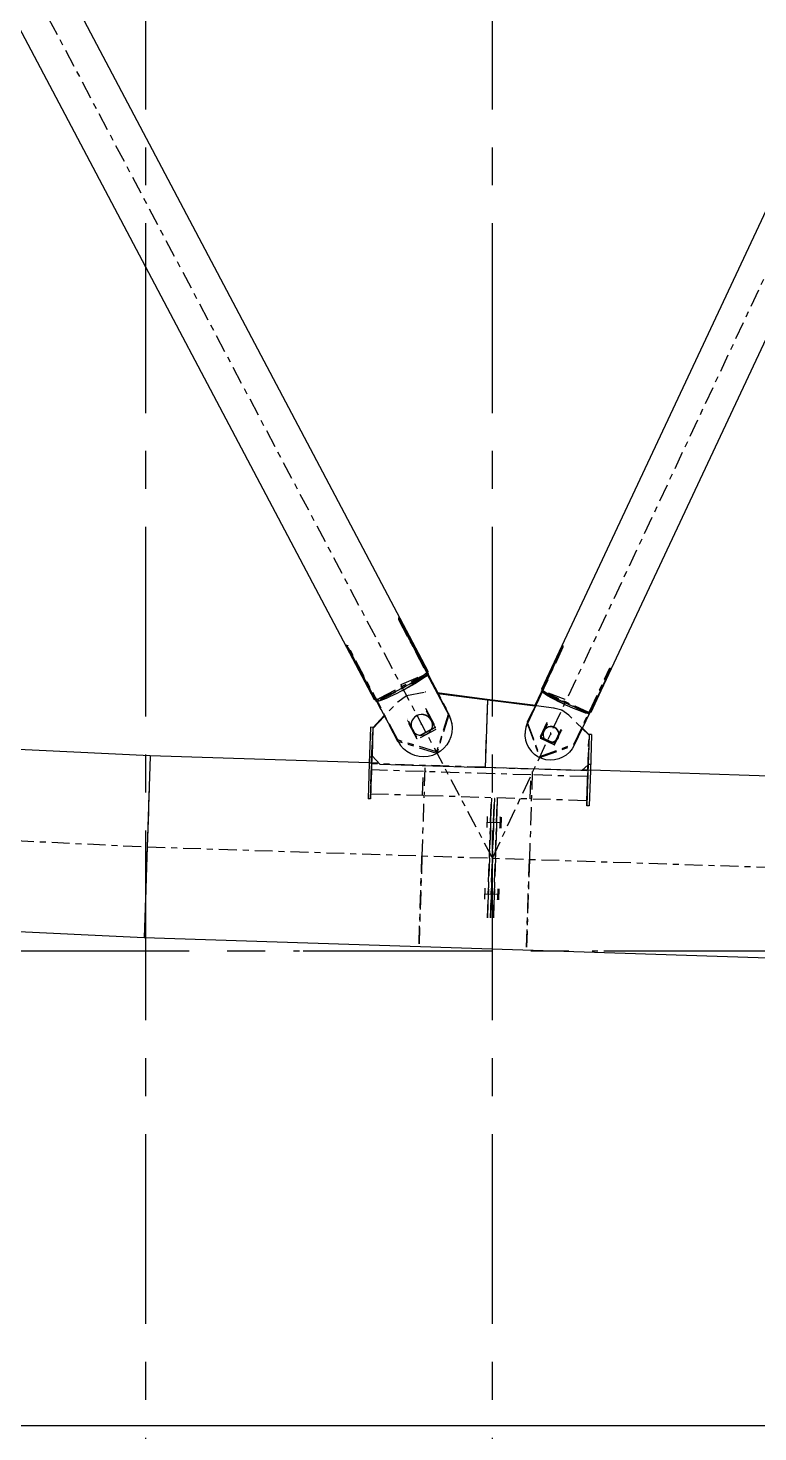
# Model space of a CAD drawing. Header units: millimetres. Extents: x 2368 to 8313, y 7493 to 11698.
# Drawn here: x 4318.9 to 4441, y 10991 to 11225.9 of the extents above; entities that cross this region are included whole.
import ezdxf

# ---------------------------------------------------------------- set-up
doc = ezdxf.new("R2010")
doc.units = ezdxf.units.MM
for name, pattern in [('CENTER', [50.8, 31.75, -6.35, 6.35, -6.35]), ('XKITLINE00', [0]), ('XKITLINE01', [4, 1, -1, 1, -1]), ('XKITLINE03', [6, 3, -1, 1, -1])]:
    doc.linetypes.add(name, pattern=pattern)
doc.styles.add('ROMANS', font='romans.shx')
doc.dimstyles.new('MD300', dxfattribs={"dimtxt": 2.5, "dimasz": 2.5, "dimexe": 1, "dimexo": 1, "dimgap": 0.5, "dimtad": 1, "dimdec": 1, "dimlfac": 50, "dimrnd": 0.5, "dimdsep": 46, "dimtxsty": 'ROMANS', "dimcen": 1, "dimclrd": 146, "dimclre": 146, "dimclrt": 30, "dimadec": 1, "dimazin": 2, "dimtfac": 1, "dimtdec": 1, "dimtmove": 0, "dimatfit": 1, "dimfxl": 1, "dimtolj": 1, "dimtzin": 0, "dimlwd": -1, "dimlwe": -1, "dimarcsym": 0})

# ---------------------------------------------------------------- blocks, each defined once
blk = doc.blocks.new('*D28')
at = {"color": 146, "transparency": 16777216}
for p, q in [((4264.13, 11249.2), (4264.13, 10991.04)), ((5216.59, 11054.98), (5216.59, 10991.04)), ((5214.09, 10992.04), (4266.63, 10992.04))]:
    blk.add_line(p, q, dxfattribs=at)
for points in [[(4266.63, 10992.45), (4266.63, 10991.62), (4264.13, 10992.04)], [(5214.09, 10992.45), (5214.09, 10991.62), (5216.59, 10992.04)]]:
    blk.add_solid(points, dxfattribs=at)
at = {"layer": 'Defpoints', "color": 0, "transparency": 16777216}
for p in [(4264.13, 11250.2), (5216.59, 11055.98), (4264.13, 10992.04)]:
    blk.add_point(p, dxfattribs=at)
at = {"color": 30, "transparency": 16777216, "insert": (4740.36, 10993.79), "char_height": 2.5, "attachment_point": 5, "style": 'ROMANS'}
blk.add_mtext('\\A1;47623', dxfattribs=at)
blk = doc.blocks.new('*D36')
at = {"color": 146, "transparency": 16777216}
for p, q in [((3888.59, 11276.27), (3888.59, 10979.26)), ((5216.59, 11054.98), (5216.59, 10979.26)), ((3891.09, 10980.26), (5214.09, 10980.26))]:
    blk.add_line(p, q, dxfattribs=at)
for points in [[(3891.09, 10980.68), (3891.09, 10979.85), (3888.59, 10980.26)], [(5214.09, 10980.68), (5214.09, 10979.85), (5216.59, 10980.26)]]:
    blk.add_solid(points, dxfattribs=at)
at = {"layer": 'Defpoints', "color": 0, "transparency": 16777216}
for p in [(3888.59, 11277.27), (5216.59, 11055.98), (5216.59, 10980.26)]:
    blk.add_point(p, dxfattribs=at)
at = {"color": 30, "transparency": 16777216, "insert": (4552.59, 10982.01), "char_height": 2.5, "attachment_point": 5, "style": 'ROMANS'}
blk.add_mtext('\\A1;66400', dxfattribs=at)
blk = doc.blocks.new('*D38')
at = {"color": 146, "transparency": 16777216}
for p, q in [((3888.58, 11276.27), (3888.58, 10968.16)), ((6544.59, 11276.27), (6544.59, 10968.16)), ((6542.09, 10969.16), (3891.08, 10969.16))]:
    blk.add_line(p, q, dxfattribs=at)
for points in [[(3891.08, 10969.58), (3891.08, 10968.75), (3888.58, 10969.16)], [(6542.09, 10969.58), (6542.09, 10968.75), (6544.59, 10969.16)]]:
    blk.add_solid(points, dxfattribs=at)
at = {"layer": 'Defpoints', "color": 0, "transparency": 16777216}
for p in [(3888.58, 11277.27), (6544.59, 11277.27), (3888.58, 10969.16)]:
    blk.add_point(p, dxfattribs=at)
at = {"color": 30, "transparency": 16777216, "insert": (5216.59, 10970.91), "char_height": 2.5, "attachment_point": 5, "style": 'ROMANS'}
blk.add_mtext('\\A1;132800', dxfattribs=at)

msp = doc.modelspace()

# ---------------------------------------------------------------- linework, layer by layer
at = {"color": 6, "linetype": 'CENTER'}
for p, q in [((4338.5882, 10907.5139), (4338.5882, 11495.735)), ((4396.5882, 10907.5139), (4396.5882, 11495.735)), ((3247.3048, 11071.5205), (7181.1218, 11071.5205))]:
    msp.add_line(p, q, dxfattribs=at)
at = {"color": 8, "linetype": 'XKITLINE03'}
for p, q in [((4396.5881, 11087.0404), (4560.5881, 11436.8368)), ((4396.5882, 11087.0404), (4560.5882, 11436.8368)), ((4232.5881, 11397.261), (4396.5881, 11087.0404)), ((4232.5882, 11397.261), (4396.5882, 11087.0404)), ((4380.8879, 11127.0953), (4389.259, 11111.2607)), ((4380.8879, 11127.0953), (4389.2589, 11111.2607)), ((4380.9172, 11126.8527), (4389.2882, 11111.0182)), ((4380.9172, 11126.8527), (4389.2882, 11111.0182)), ((4380.7614, 11106.8092), (4372.3901, 11122.6439)), ((4380.7614, 11106.8092), (4372.3901, 11122.6439)), ((4380.7907, 11106.5666), (4372.4193, 11122.4013)), ((4380.7907, 11106.5666), (4372.4194, 11122.4013)), ((4408.3801, 11122.5117), (4402.4106, 11109.7793)), ((4408.3801, 11122.5117), (4402.4106, 11109.7793)), ((4408.4017, 11122.3325), (4402.4322, 11109.6)), ((4408.4018, 11122.3325), (4402.4322, 11109.6)), ((4385.8181, 11117.779), (4377.1823, 11113.2553)), ((4385.818, 11117.779), (4377.1823, 11113.2553)), ((4385.6313, 11117.9391), (4377.3104, 11113.5804)), ((4385.6314, 11117.9391), (4377.3105, 11113.5804)), ((4385.6701, 11117.6185), (4377.3491, 11113.2598)), ((4385.67, 11117.6185), (4377.3491, 11113.2598)), ((4381.4274, 11116.1204), (4385.6314, 11117.9391)), ((4381.4274, 11116.1204), (4385.6313, 11117.9391)), ((4381.5531, 11115.0785), (4385.6701, 11117.6185)), ((4381.5531, 11115.0785), (4385.67, 11117.6185)), ((4385.7982, 11117.9435), (4385.8631, 11117.8901)), ((4385.7982, 11117.9435), (4385.8631, 11117.8901)), ((4385.8631, 11117.8901), (4385.818, 11117.779)), ((4385.8631, 11117.8901), (4385.8181, 11117.779)), ((4410.2759, 11106.1403), (4416.2455, 11118.8728)), ((4410.2759, 11106.1403), (4416.2454, 11118.8728)), ((4410.2975, 11105.961), (4416.2671, 11118.6935)), ((4410.2976, 11105.961), (4416.2671, 11118.6935)), ((4382.1939, 11114.2683), (4385.4215, 11114.8481)), ((4382.194, 11114.2683), (4385.4215, 11114.8481)), ((4404.8003, 11114.9754), (4404.8276, 11115.0206)), ((4404.8425, 11114.8982), (4404.8003, 11114.9754)), ((4404.8004, 11114.9754), (4404.8276, 11115.0206)), ((4404.8425, 11114.8982), (4404.8004, 11114.9754)), ((4404.8276, 11115.0206), (4412.7868, 11111.3382)), ((4404.8276, 11115.0206), (4412.7868, 11111.3382)), ((4412.8014, 11111.216), (4404.8425, 11114.8982)), ((4412.8014, 11111.216), (4404.8425, 11114.8982)), ((4408.7582, 11113.5854), (4404.9167, 11115.0331)), ((4404.9167, 11115.0331), (4412.684, 11111.4396)), ((4408.7582, 11113.5854), (4404.9167, 11115.0331)), ((4404.9167, 11115.0331), (4412.684, 11111.4396)), ((4408.8709, 11112.6511), (4404.9452, 11114.7969)), ((4404.9452, 11114.7969), (4412.7125, 11111.2033)), ((4408.871, 11112.6511), (4404.9452, 11114.7969)), ((4404.9452, 11114.7969), (4412.7125, 11111.2033)), ((4376.5829, 11108.7925), (4380.7763, 11113.199)), ((4376.583, 11108.7925), (4380.7763, 11113.199)), ((4377.1174, 11113.3088), (4377.1625, 11113.4198)), ((4377.1174, 11113.3088), (4377.1624, 11113.4198)), ((4377.1823, 11113.2553), (4377.1174, 11113.3088)), ((4377.1823, 11113.2553), (4377.1174, 11113.3088)), ((4380.7763, 11113.199), (4382.194, 11114.2683)), ((4380.7763, 11113.199), (4382.1939, 11114.2683)), ((4395.7448, 11113.5306), (4395.3765, 11102.2417)), ((4395.7447, 11113.5306), (4395.3765, 11102.2417)), ((4406.8972, 11112.1433), (4395.7447, 11113.5306)), ((4406.8972, 11112.1433), (4395.7448, 11113.5306)), ((4383.9566, 11107.2912), (4382.3103, 11110.4054)), ((4383.9566, 11107.2912), (4382.3103, 11110.4054)), ((4383.9586, 11107.2744), (4382.3123, 11110.3885)), ((4383.9587, 11107.2744), (4382.3124, 11110.3885)), ((4383.9989, 11106.9411), (4382.3525, 11110.0552)), ((4383.9989, 11106.9411), (4382.3526, 11110.0552)), ((4385.4439, 11112.0468), (4387.0902, 11108.9327)), ((4385.4439, 11112.0468), (4387.0902, 11108.9327)), ((4385.4459, 11112.0299), (4387.0922, 11108.9158)), ((4385.4459, 11112.0299), (4387.0922, 11108.9158)), ((4385.4861, 11111.6967), (4387.1325, 11108.5826)), ((4385.4861, 11111.6967), (4387.1324, 11108.5826)), ((4389.259, 11111.2607), (4387.2423, 11104.8124)), ((4389.2589, 11111.2607), (4387.2423, 11104.8124)), ((4389.2882, 11111.0182), (4387.2716, 11104.5699)), ((4389.2882, 11111.0182), (4387.2716, 11104.5699)), ((4408.1849, 11111.7752), (4406.8972, 11112.1433)), ((4408.1849, 11111.7752), (4406.8972, 11112.1433)), ((4409.3814, 11110.9534), (4408.1849, 11111.7752)), ((4409.3814, 11110.9534), (4408.1849, 11111.7752)), ((4412.7609, 11107.6717), (4409.3814, 11110.9534)), ((4412.7609, 11107.6717), (4409.3814, 11110.9534)), ((4412.8288, 11111.261), (4412.8014, 11111.216)), ((4412.8288, 11111.261), (4412.8014, 11111.216)), ((4376.3798, 11102.9219), (4376.5728, 11108.8269)), ((4376.3798, 11102.9219), (4376.5727, 11108.8269)), ((4376.388, 11102.8288), (4376.5829, 11108.7925)), ((4376.3881, 11102.8288), (4376.583, 11108.7925)), ((4387.0902, 11108.9327), (4383.9566, 11107.2912)), ((4387.0902, 11108.9327), (4383.9566, 11107.2912)), ((4387.0922, 11108.9158), (4383.9586, 11107.2744)), ((4387.0922, 11108.9158), (4383.9587, 11107.2744)), ((4387.1325, 11108.5826), (4383.9989, 11106.9411)), ((4387.1324, 11108.5826), (4383.9989, 11106.9411)), ((4384.7415, 11109.3273), (4384.7033, 11109.6437)), ((4384.7415, 11109.3273), (4384.7033, 11109.6437)), ((4402.4106, 11109.7793), (4404.5084, 11104.0463)), ((4402.4106, 11109.7793), (4404.5084, 11104.0463)), ((4402.4322, 11109.6), (4404.53, 11103.867)), ((4402.4322, 11109.6), (4404.5301, 11103.867)), ((4405.701, 11109.7383), (4404.5849, 11107.3577)), ((4405.701, 11109.7383), (4404.5849, 11107.3577)), ((4405.731, 11109.4894), (4404.6149, 11107.1088)), ((4405.731, 11109.4894), (4404.6149, 11107.1088)), ((4405.733, 11109.4725), (4404.6169, 11107.0919)), ((4405.7331, 11109.4725), (4404.617, 11107.0919)), ((4406.34, 11107.9862), (4406.368, 11107.7542)), ((4406.3401, 11107.9862), (4406.3681, 11107.7542)), ((4406.9771, 11106.2509), (4408.0932, 11108.6315)), ((4406.9771, 11106.2509), (4408.0932, 11108.6315)), ((4407.0071, 11106.002), (4408.1232, 11108.3826)), ((4407.0071, 11106.002), (4408.1233, 11108.3826)), ((4407.0091, 11105.9852), (4408.1253, 11108.3657)), ((4407.0092, 11105.9852), (4408.1253, 11108.3657)), ((4376.4618, 11105.4311), (4376.2671, 11099.4735)), ((4376.4618, 11105.4311), (4376.2671, 11099.4735)), ((4387.2423, 11104.8124), (4380.7614, 11106.8092)), ((4387.2423, 11104.8124), (4380.7614, 11106.8092)), ((4387.2716, 11104.5699), (4380.7907, 11106.5666)), ((4387.2716, 11104.5699), (4380.7907, 11106.5666)), ((4404.5084, 11104.0463), (4410.2759, 11106.1403)), ((4404.5084, 11104.0463), (4410.2759, 11106.1403)), ((4404.53, 11103.867), (4410.2975, 11105.961)), ((4404.5301, 11103.867), (4410.2976, 11105.961)), ((4404.5849, 11107.3577), (4406.9771, 11106.2509)), ((4404.5849, 11107.3577), (4406.9771, 11106.2509)), ((4404.6149, 11107.1088), (4407.0071, 11106.002)), ((4404.6149, 11107.1088), (4407.0071, 11106.002)), ((4404.6169, 11107.0919), (4407.0091, 11105.9852)), ((4404.617, 11107.0919), (4407.0092, 11105.9852)), ((4412.566, 11101.708), (4412.7609, 11107.6717)), ((4412.566, 11101.708), (4412.7609, 11107.6717)), ((4412.5804, 11101.7388), (4412.7734, 11107.6438)), ((4412.5805, 11101.7388), (4412.7734, 11107.6438)), ((4005.2038, 11104.9591), (4338.8189, 11088.9283)), ((4005.2039, 11104.9591), (4338.8189, 11088.9283)), ((4412.6624, 11104.248), (4412.4678, 11098.2904)), ((4412.6625, 11104.248), (4412.4678, 11098.2904)), ((4376.1851, 11096.9642), (4376.3798, 11102.9219)), ((4376.1851, 11096.9642), (4376.3798, 11102.9219)), ((4376.3781, 11102.8693), (4376.1851, 11096.9642)), ((4376.378, 11102.8693), (4376.1851, 11096.9642)), ((4376.2671, 11099.4735), (4376.3781, 11102.8693)), ((4376.2671, 11099.4735), (4376.378, 11102.8693)), ((4385.0429, 11101.526), (4376.3543, 11101.7951)), ((4385.043, 11101.526), (4376.3543, 11101.7951)), ((4395.3765, 11102.2417), (4376.388, 11102.8288)), ((4395.3765, 11102.2417), (4376.3881, 11102.8288)), ((4385.2752, 11102.138), (4384.7944, 11087.4258)), ((4385.2752, 11102.138), (4384.7944, 11087.4258)), ((4384.913, 11097.5502), (4385.0429, 11101.526)), ((4384.913, 11097.5502), (4385.043, 11101.526)), ((4403.0296, 11100.9687), (4385.4776, 11101.5125)), ((4403.0297, 11100.9687), (4385.4777, 11101.5125)), ((4395.3765, 11102.2417), (4412.566, 11101.708)), ((4395.3765, 11102.2417), (4412.566, 11101.708)), ((4403.2656, 11101.55), (4402.7848, 11086.8379)), ((4403.2656, 11101.55), (4402.7848, 11086.8379)), ((4402.8997, 11096.993), (4403.0296, 11100.9687)), ((4402.8997, 11096.993), (4403.0297, 11100.9687)), ((4412.5322, 11100.6743), (4403.4643, 11100.9553)), ((4412.5322, 11100.6743), (4403.4644, 11100.9553)), ((4412.3857, 11095.7812), (4412.5804, 11101.7388)), ((4412.5787, 11101.6862), (4412.3857, 11095.7812)), ((4412.3858, 11095.7812), (4412.5805, 11101.7388)), ((4412.5787, 11101.6862), (4412.3858, 11095.7812)), ((4412.4023, 11096.6986), (4412.5322, 11100.6743)), ((4412.4023, 11096.6986), (4412.5322, 11100.6743)), ((4412.4678, 11098.2904), (4412.5787, 11101.6862)), ((4412.4678, 11098.2904), (4412.5787, 11101.6862)), ((4376.2243, 11097.8194), (4384.913, 11097.5502)), ((4376.2244, 11097.8194), (4384.913, 11097.5502)), ((4385.3477, 11097.5367), (4402.8997, 11096.993)), ((4385.3477, 11097.5367), (4402.8997, 11096.993)), ((4396.0884, 11087.0561), (4396.4151, 11097.0509)), ((4396.415, 11097.0506), (4396.3355, 11094.6152)), ((4396.5882, 11087.0395), (4396.9148, 11097.034)), ((4396.9148, 11097.0343), (4396.8352, 11094.5989)), ((4396.9147, 11097.0346), (4396.9147, 11097.0345)), ((4396.9148, 11097.0342), (4396.9148, 11097.034)), ((4397.0879, 11087.0234), (4397.4145, 11097.0182)), ((4397.4145, 11097.018), (4397.3349, 11094.5826)), ((4403.3344, 11096.9795), (4412.4023, 11096.6986)), ((4403.3344, 11096.9795), (4412.4023, 11096.6986)), ((4395.7348, 11093.9913), (4395.6747, 11092.1522)), ((4395.7348, 11093.9912), (4395.7348, 11093.9913)), ((4396.3355, 11094.6152), (4396.2988, 11093.4928)), ((4396.8352, 11094.5989), (4396.7985, 11093.4764)), ((4397.3349, 11094.5826), (4397.2982, 11093.4601)), ((4397.8936, 11093.9207), (4397.8335, 11092.0817)), ((4397.8936, 11093.9206), (4397.8936, 11093.9207)), ((4398.0535, 11093.9155), (4397.9934, 11092.0765)), ((4398.0535, 11093.9154), (4398.0535, 11093.9155)), ((4395.6747, 11092.1522), (4395.6747, 11092.1522)), ((4395.7847, 11093.0691), (4397.7836, 11093.0038)), ((4396.2586, 11092.2634), (4396.0884, 11087.0568)), ((4396.2988, 11093.4928), (4396.2586, 11092.2634)), ((4396.7583, 11092.2471), (4396.5882, 11087.0404)), ((4396.7985, 11093.4764), (4396.7583, 11092.2471)), ((4397.2581, 11092.2307), (4397.0879, 11087.0241)), ((4397.2982, 11093.4601), (4397.2581, 11092.2307)), ((4397.8335, 11092.0817), (4397.8335, 11092.0816)), ((4397.9934, 11092.0765), (4397.9934, 11092.0764)), ((4338.8189, 11088.9283), (4672.6407, 11078.019)), ((4338.8189, 11088.9283), (4672.6407, 11078.019)), ((4384.7944, 11087.4258), (4384.3136, 11072.7137)), ((4384.3136, 11072.7137), (4384.7944, 11087.4258)), ((4384.7944, 11087.4258), (4384.3136, 11072.7137)), ((4384.3136, 11072.7137), (4384.7944, 11087.4258)), ((4395.7618, 11077.0616), (4396.0884, 11087.0561)), ((4396.0884, 11087.0568), (4395.9183, 11081.8501)), ((4396.2615, 11077.0447), (4396.5882, 11087.0395)), ((4396.5882, 11087.0404), (4396.418, 11081.8338)), ((4396.7613, 11077.0289), (4397.0879, 11087.0234)), ((4397.0879, 11087.0241), (4396.9178, 11081.8174)), ((4402.7848, 11086.8379), (4402.304, 11072.1257)), ((4402.304, 11072.1257), (4402.7848, 11086.8379)), ((4402.7848, 11086.8379), (4402.304, 11072.1257)), ((4402.304, 11072.1257), (4402.7848, 11086.8379)), ((4395.3428, 11081.9977), (4395.2827, 11080.1587)), ((4395.3428, 11081.9976), (4395.3428, 11081.9977)), ((4397.5017, 11081.9271), (4397.4416, 11080.0881)), ((4397.5017, 11081.927), (4397.5017, 11081.9271)), ((4397.6616, 11081.9219), (4397.6015, 11080.0829)), ((4397.6616, 11081.9218), (4397.6616, 11081.9219)), ((4395.2827, 11080.1587), (4395.2827, 11080.1586)), ((4395.3927, 11081.0755), (4397.3916, 11081.0102)), ((4395.8781, 11080.6208), (4395.8414, 11079.4983)), ((4395.9183, 11081.8501), (4395.8781, 11080.6208)), ((4396.3779, 11080.6044), (4396.3412, 11079.482)), ((4396.418, 11081.8338), (4396.3779, 11080.6044)), ((4396.8776, 11080.5881), (4396.8409, 11079.4656)), ((4396.9178, 11081.8174), (4396.8776, 11080.5881)), ((4397.4416, 11080.0881), (4397.4416, 11080.088)), ((4397.6015, 11080.0829), (4397.6015, 11080.0828)), ((4395.8414, 11079.4983), (4395.7618, 11077.0613)), ((4396.3412, 11079.482), (4396.2615, 11077.045)), ((4396.8409, 11079.4656), (4396.7613, 11077.0287)), ((4395.7618, 11077.0613), (4395.7618, 11077.0616)), ((4396.2615, 11077.0451), (4396.2614, 11077.0453)), ((4396.2615, 11077.045), (4396.2615, 11077.0447)), ((4396.2615, 11077.0447), (4396.2615, 11077.0448)), ((4396.7613, 11077.0287), (4396.7613, 11077.0289))]:
    msp.add_line(p, q, dxfattribs=at)
at = {"color": 8, "linetype": 'XKITLINE00'}
for p, q in [((4551.8238, 11407.3948), (4413.0825, 11111.4729)), ((4242.5226, 11367.6076), (4376.8075, 11113.5958)), ((4470.0393, 11254.4532), (4404.8004, 11115.3047)), ((4322.969, 11237.1592), (4385.801, 11118.3069)), ((4380.85, 11127.2135), (4380.8471, 11127.1725)), ((4380.8471, 11127.1725), (4380.8536, 11127.1185)), ((4380.8621, 11127.2395), (4380.85, 11127.2135)), ((4380.8536, 11127.1185), (4380.8691, 11127.0542)), ((4380.8829, 11127.2492), (4380.8621, 11127.2395)), ((4380.8691, 11127.0542), (4380.8929, 11126.983)), ((4380.9112, 11127.2421), (4380.8829, 11127.2492)), ((4380.8929, 11126.983), (4380.9238, 11126.9082)), ((4381.0666, 11127.0639), (4380.8963, 11126.9747)), ((4380.9457, 11127.2185), (4380.9112, 11127.2421)), ((4380.9238, 11126.9082), (4380.9603, 11126.8338)), ((4381.1045, 11126.9923), (4380.9279, 11126.8998)), ((4380.9847, 11127.1797), (4380.9457, 11127.2185)), ((4380.9603, 11126.8338), (4385.6108, 11118.0368)), ((4380.9847, 11127.1797), (4381.0261, 11127.1275)), ((4381.0261, 11127.1275), (4381.0597, 11127.0771)), ((4381.0597, 11127.0771), (4381.0672, 11127.0642)), ((4381.0672, 11127.0642), (4381.106, 11126.9931)), ((4381.106, 11126.9931), (4385.7566, 11118.1961)), ((4372.1161, 11122.6569), (4372.1112, 11122.6324)), ((4372.1112, 11122.6324), (4372.1159, 11122.5932)), ((4372.1159, 11122.5932), (4372.13, 11122.5413)), ((4372.1303, 11122.6655), (4372.1161, 11122.6569)), ((4372.13, 11122.5413), (4372.1527, 11122.4793)), ((4372.1532, 11122.6578), (4372.1303, 11122.6655)), ((4372.1527, 11122.4793), (4372.1769, 11122.424)), ((4372.1835, 11122.6342), (4372.1532, 11122.6578)), ((4372.1769, 11122.424), (4372.1836, 11122.4108)), ((4372.1835, 11122.6342), (4372.2198, 11122.5959)), ((4372.3075, 11122.4756), (4372.1836, 11122.4108)), ((4372.1836, 11122.4108), (4372.2212, 11122.339)), ((4372.2198, 11122.5959), (4372.2603, 11122.5447)), ((4372.2212, 11122.339), (4376.8717, 11113.542)), ((4372.3499, 11122.4064), (4372.2217, 11122.3392)), ((4372.2603, 11122.5447), (4372.3028, 11122.4832)), ((4372.3028, 11122.4832), (4372.3454, 11122.4146)), ((4372.3454, 11122.4146), (4372.3857, 11122.3422)), ((4372.3857, 11122.3422), (4377.0363, 11113.5452)), ((4408.2359, 11122.4361), (4404.8537, 11115.2222)), ((4408.339, 11122.3346), (4404.9568, 11115.1208)), ((4408.2663, 11122.4978), (4408.2359, 11122.4361)), ((4408.3578, 11122.3797), (4408.2359, 11122.4361)), ((4408.2963, 11122.5527), (4408.2663, 11122.4978)), ((4408.3806, 11122.4449), (4408.2663, 11122.4978)), ((4408.3239, 11122.597), (4408.2963, 11122.5527)), ((4408.3472, 11122.6277), (4408.3239, 11122.597)), ((4408.3661, 11122.3997), (4408.339, 11122.3346)), ((4408.3646, 11122.6428), (4408.3472, 11122.6277)), ((4408.3868, 11122.4642), (4408.3661, 11122.3997)), ((4408.3841, 11122.6369), (4408.3665, 11122.6425)), ((4408.3841, 11122.6369), (4408.3981, 11122.6134)), ((4408.3995, 11122.524), (4408.3868, 11122.4642)), ((4408.3981, 11122.6134), (4408.4033, 11122.5749)), ((4408.4033, 11122.5749), (4408.3995, 11122.524)), ((4384.5296, 11117.2381), (4383.9997, 11116.9025)), ((4384.9802, 11117.5421), (4384.5296, 11117.2381)), ((4385.1133, 11117.1805), (4384.7126, 11116.9071)), ((4385.3402, 11117.8069), (4384.9802, 11117.5421)), ((4385.4348, 11117.4194), (4385.1133, 11117.1805)), ((4385.2608, 11117.7485), (4385.4348, 11117.4194)), ((4385.6009, 11118.026), (4385.3402, 11117.8069)), ((4385.6701, 11117.6185), (4385.4348, 11117.4194)), ((4385.4996, 11117.9409), (4385.6701, 11117.6185)), ((4385.7566, 11118.1961), (4385.5765, 11118.1018)), ((4385.632, 11118.1309), (4385.5765, 11118.1018)), ((4385.5784, 11118.0071), (4389.2927, 11110.9812)), ((4385.5993, 11118.0247), (4389.2838, 11111.0551)), ((4385.6108, 11118.0368), (4385.6009, 11118.026)), ((4385.632, 11118.1309), (4385.8181, 11117.779)), ((4385.6863, 11118.1593), (4385.8543, 11117.8416)), ((4385.7133, 11118.1735), (4385.8631, 11117.8901)), ((4385.8181, 11117.779), (4385.7491, 11117.7429)), ((4385.801, 11118.3069), (4385.7566, 11118.1961)), ((4385.8023, 11117.7708), (4387.4456, 11114.6625)), ((4385.8543, 11117.8416), (4385.8181, 11117.779)), ((4385.8233, 11117.7881), (4387.4779, 11114.6583)), ((4385.8631, 11117.8901), (4385.8543, 11117.8416)), ((4416.3368, 11118.6344), (4412.9546, 11111.4205)), ((4416.4261, 11118.6468), (4413.0439, 11111.433)), ((4416.3685, 11118.6974), (4416.3368, 11118.6344)), ((4416.4261, 11118.6468), (4416.3587, 11118.678)), ((4416.4022, 11118.7559), (4416.3685, 11118.6974)), ((4416.455, 11118.7092), (4416.3921, 11118.7384)), ((4416.4357, 11118.806), (4416.4022, 11118.7559)), ((4416.455, 11118.7092), (4416.4261, 11118.6468)), ((4416.4667, 11118.8443), (4416.4357, 11118.806)), ((4416.4808, 11118.7661), (4416.455, 11118.7092)), ((4416.4931, 11118.8682), (4416.4667, 11118.8443)), ((4416.5016, 11118.8136), (4416.4808, 11118.7661)), ((4416.5131, 11118.876), (4416.4931, 11118.8682)), ((4416.516, 11118.8484), (4416.5016, 11118.8136)), ((4416.5229, 11118.8689), (4416.5131, 11118.876)), ((4416.523, 11118.8683), (4416.516, 11118.8484)), ((4380.6646, 11115.0537), (4379.9761, 11114.7139)), ((4381.2297, 11114.9105), (4380.5888, 11114.5869)), ((4381.3689, 11115.4156), (4380.6646, 11115.0537)), ((4381.8762, 11115.2492), (4381.2297, 11114.9105)), ((4382.0715, 11115.7907), (4381.3689, 11115.4156)), ((4382.5144, 11115.5956), (4381.8762, 11115.2492)), ((4382.7553, 11116.1697), (4382.0715, 11115.7907)), ((4383.1301, 11115.942), (4382.5144, 11115.5956)), ((4383.4033, 11116.5434), (4382.7553, 11116.1697)), ((4383.71, 11116.281), (4383.1301, 11115.942)), ((4383.9997, 11116.9025), (4383.4033, 11116.5434)), ((4384.2414, 11116.605), (4383.71, 11116.281)), ((4384.7126, 11116.9071), (4384.2414, 11116.605)), ((4404.9913, 11115.0914), (4402.429, 11109.6263)), ((4405.0135, 11115.0724), (4402.4354, 11109.5736)), ((4404.8141, 11114.9389), (4403.7134, 11112.5913)), ((4404.8327, 11114.9123), (4403.7428, 11112.5877)), ((4404.8004, 11115.3047), (4404.8537, 11115.2222)), ((4404.8053, 11115.0021), (4404.8004, 11114.9754)), ((4404.8004, 11114.9754), (4404.8128, 11114.9408)), ((4404.8988, 11115.2014), (4404.8053, 11115.0021)), ((4404.9285, 11115.1876), (4404.8128, 11114.9408)), ((4404.8128, 11114.9408), (4404.8425, 11114.8982)), ((4404.9694, 11115.1687), (4404.8425, 11114.8982)), ((4404.8893, 11114.8765), (4404.8425, 11114.8982)), ((4404.9775, 11115.165), (4404.8537, 11115.2222)), ((4405.057, 11115.0353), (4404.9452, 11114.7969)), ((4405.1724, 11114.6235), (4404.9452, 11114.7969)), ((4405.07, 11115.0243), (4404.9568, 11115.1208)), ((4404.9775, 11115.165), (4404.9694, 11115.1687)), ((4405.3842, 11114.807), (4405.07, 11115.0243)), ((4405.2892, 11114.8727), (4405.1724, 11114.6235)), ((4405.8066, 11114.5466), (4405.3842, 11114.807)), ((4376.8717, 11113.542), (4376.8075, 11113.5958)), ((4377.002, 11113.6102), (4376.8717, 11113.542)), ((4376.9682, 11113.5925), (4377.1362, 11113.2748)), ((4377.002, 11113.6102), (4376.9963, 11113.6072)), ((4376.9963, 11113.6072), (4377.1823, 11113.2553)), ((4377.0475, 11113.5455), (4377.0363, 11113.5452)), ((4377.3269, 11113.6093), (4377.0475, 11113.5455)), ((4377.082, 11113.5534), (4380.7952, 11106.5297)), ((4377.1823, 11113.2553), (4377.1362, 11113.2748)), ((4377.1819, 11113.5762), (4377.3491, 11113.2598)), ((4377.2271, 11113.2788), (4377.1823, 11113.2553)), ((4377.7043, 11113.7307), (4377.3269, 11113.6093)), ((4377.6016, 11113.3162), (4377.3491, 11113.2598)), ((4377.4292, 11113.6422), (4377.6016, 11113.3162)), ((4377.9391, 11113.4225), (4377.6016, 11113.3162)), ((4378.1703, 11113.9069), (4377.7043, 11113.7307)), ((4378.3543, 11113.5764), (4377.9391, 11113.4225)), ((4378.7134, 11114.1333), (4378.1703, 11113.9069)), ((4378.838, 11113.7746), (4378.3543, 11113.5764)), ((4379.3203, 11114.4046), (4378.7134, 11114.1333)), ((4379.3797, 11114.0126), (4378.838, 11113.7746)), ((4379.9761, 11114.7139), (4379.3203, 11114.4046)), ((4379.9676, 11114.2854), (4379.3797, 11114.0126)), ((4380.5888, 11114.5869), (4379.9676, 11114.2854)), ((4395.7359, 11113.6044), (4387.3717, 11114.6719)), ((4395.7537, 11113.4568), (4387.4541, 11114.516)), ((4395.7537, 11113.4568), (4395.3855, 11102.1679)), ((4395.7359, 11113.6044), (4395.7537, 11113.4568)), ((4395.7384, 11113.5833), (4395.7511, 11113.4779)), ((4403.8133, 11112.5789), (4395.7384, 11113.5833)), ((4403.7673, 11112.4807), (4395.7511, 11113.4779)), ((4405.4978, 11114.4094), (4405.1724, 11114.6235)), ((4405.9126, 11114.1606), (4405.4978, 11114.4094)), ((4406.3241, 11114.2511), (4405.8066, 11114.5466)), ((4406.4057, 11113.8836), (4405.9126, 11114.1606)), ((4406.9213, 11113.9293), (4406.3241, 11114.2511)), ((4406.9638, 11113.586), (4406.4057, 11113.8836)), ((4407.5798, 11113.5912), (4406.9213, 11113.9293)), ((4407.5718, 11113.2758), (4406.9638, 11113.586)), ((4408.2133, 11112.9613), (4407.5718, 11113.2758)), ((4408.2796, 11113.2468), (4407.5798, 11113.5912)), ((4408.871, 11112.6511), (4408.2133, 11112.9613)), ((4408.9996, 11112.9068), (4408.2796, 11113.2468)), ((4409.5272, 11112.3534), (4408.871, 11112.6511)), ((4409.7178, 11112.5815), (4408.9996, 11112.9068)), ((4410.4124, 11112.2806), (4409.7178, 11112.5815)), ((4378.4935, 11110.8834), (4376.5741, 11108.8663)), ((4378.5501, 11110.7764), (4376.5919, 11108.7187)), ((4383.3201, 11110.3741), (4383.1211, 11110.033)), ((4383.3221, 11110.3572), (4383.1231, 11110.0161)), ((4383.5903, 11110.6627), (4383.3201, 11110.3741)), ((4383.5924, 11110.6459), (4383.3221, 11110.3572)), ((4383.9183, 11110.8844), (4383.5903, 11110.6627)), ((4383.9204, 11110.8675), (4383.5924, 11110.6459)), ((4384.2876, 11111.028), (4383.9183, 11110.8844)), ((4383.9183, 11110.8844), (4383.9204, 11110.8675)), ((4384.2897, 11111.0111), (4383.9204, 11110.8675)), ((4384.6797, 11111.0863), (4384.2876, 11111.028)), ((4384.6817, 11111.0694), (4384.2897, 11111.0111)), ((4385.0748, 11111.0564), (4384.6797, 11111.0863)), ((4385.0768, 11111.0395), (4384.6817, 11111.0694)), ((4385.4532, 11110.9398), (4385.0748, 11111.0564)), ((4385.4553, 11110.923), (4385.0768, 11111.0395)), ((4385.796, 11110.7424), (4385.4532, 11110.9398)), ((4385.798, 11110.7255), (4385.4553, 11110.923)), ((4386.0858, 11110.474), (4385.796, 11110.7424)), ((4386.0879, 11110.4571), (4385.798, 11110.7255)), ((4386.0858, 11110.474), (4386.3083, 11110.1481)), ((4386.0879, 11110.4571), (4386.3103, 11110.1312)), ((4386.3083, 11110.1481), (4386.3103, 11110.1312)), ((4386.3083, 11110.1481), (4386.4522, 11109.781)), ((4386.3103, 11110.1312), (4386.4542, 11109.7641)), ((4389.2838, 11111.0551), (4389.2927, 11110.9812)), ((4389.2838, 11111.0551), (4389.5807, 11110.3671)), ((4389.2927, 11110.9812), (4389.5896, 11110.2933)), ((4389.5807, 11110.3671), (4389.5896, 11110.2933)), ((4389.5807, 11110.3671), (4389.7657, 11109.6413)), ((4389.5896, 11110.2933), (4389.7746, 11109.5675)), ((4410.1642, 11112.0764), (4409.5272, 11112.3534)), ((4410.7647, 11111.8275), (4410.1642, 11112.0764)), ((4412.8739, 11111.4229), (4410.3007, 11105.9347)), ((4411.0623, 11112.0134), (4410.4124, 11112.2806)), ((4411.3127, 11111.6134), (4410.7647, 11111.8275)), ((4411.6478, 11111.7881), (4411.0623, 11112.0134)), ((4411.7934, 11111.4398), (4411.3127, 11111.6134)), ((4412.1511, 11111.6113), (4411.6478, 11111.7881)), ((4412.1936, 11111.3116), (4411.7934, 11111.4398)), ((4412.5568, 11111.4886), (4412.1511, 11111.6113)), ((4412.5028, 11111.232), (4412.1936, 11111.3116)), ((4412.6169, 11111.4754), (4412.5028, 11111.232)), ((4412.7125, 11111.2033), (4412.5028, 11111.232)), ((4412.8527, 11111.4236), (4412.5568, 11111.4886)), ((4412.8192, 11111.4309), (4412.7125, 11111.2033)), ((4412.8014, 11111.216), (4412.7812, 11111.2253)), ((4412.8981, 11111.4222), (4412.8014, 11111.216)), ((4412.8238, 11111.2344), (4412.8014, 11111.216)), ((4412.9117, 11111.4218), (4412.8238, 11111.2344)), ((4412.9546, 11111.4205), (4412.8527, 11111.4236)), ((4413.0439, 11111.433), (4412.9753, 11111.4647)), ((4413.0825, 11111.4729), (4413.0439, 11111.433)), ((4339.3168, 11104.162), (4243.3077, 11108.7754)), ((4376.1749, 11108.9001), (4375.98, 11102.9349)), ((4376.1762, 11108.9383), (4376.1749, 11108.9001)), ((4376.576, 11108.9253), (4376.1762, 11108.9383)), ((4376.5747, 11108.887), (4376.3798, 11102.9219)), ((4376.5919, 11108.7187), (4376.4425, 11104.1465)), ((4376.5741, 11108.8663), (4376.5919, 11108.7187)), ((4376.576, 11108.9253), (4376.5747, 11108.887)), ((4383.0033, 11109.6565), (4382.9727, 11109.2635)), ((4383.0053, 11109.6396), (4382.9748, 11109.2466)), ((4382.9748, 11109.2466), (4383.0329, 11108.8568)), ((4383.1211, 11110.033), (4383.0033, 11109.6565)), ((4383.1231, 11110.0161), (4383.0053, 11109.6396)), ((4383.0329, 11108.8568), (4383.1768, 11108.4897)), ((4383.1768, 11108.4897), (4383.3992, 11108.1638)), ((4383.6891, 11107.8954), (4383.3992, 11108.1638)), ((4384.0318, 11107.698), (4383.6891, 11107.8954)), ((4384.4102, 11107.5814), (4384.0318, 11107.698)), ((4385.5667, 11107.7534), (4385.1974, 11107.6098)), ((4385.8947, 11107.9751), (4385.5667, 11107.7534)), ((4386.165, 11108.2637), (4385.8947, 11107.9751)), ((4386.364, 11108.6048), (4386.165, 11108.2637)), ((4386.4817, 11108.9813), (4386.364, 11108.6048)), ((4386.4542, 11109.7641), (4386.5123, 11109.3743)), ((4386.5123, 11109.3743), (4386.4817, 11108.9813)), ((4389.7934, 11108.0743), (4389.6267, 11107.3436)), ((4389.7657, 11109.6413), (4389.7746, 11109.5675)), ((4389.7746, 11109.5675), (4389.8431, 11108.8217)), ((4389.8431, 11108.8217), (4389.7934, 11108.0743)), ((4402.0463, 11108.257), (4402.0297, 11107.5444)), ((4402.0527, 11108.2043), (4402.0361, 11107.4917)), ((4402.1807, 11108.9574), (4402.0463, 11108.257)), ((4402.187, 11108.9047), (4402.0527, 11108.2043)), ((4402.429, 11109.6263), (4402.1807, 11108.9574)), ((4402.1807, 11108.9574), (4402.187, 11108.9047)), ((4402.4354, 11109.5736), (4402.187, 11108.9047)), ((4402.429, 11109.6263), (4402.4354, 11109.5736)), ((4405.0683, 11107.9806), (4405.0532, 11107.6383)), ((4405.0703, 11107.9637), (4405.0552, 11107.6214)), ((4405.0703, 11107.9637), (4405.0552, 11107.6214)), ((4405.0723, 11107.9469), (4405.0572, 11107.6045)), ((4405.172, 11108.3075), (4405.0683, 11107.9806)), ((4405.174, 11108.2907), (4405.0703, 11107.9637)), ((4405.174, 11108.2907), (4405.0703, 11107.9637)), ((4405.176, 11108.2738), (4405.0723, 11107.9469)), ((4405.3572, 11108.5968), (4405.172, 11108.3075)), ((4405.172, 11108.3075), (4405.174, 11108.2907)), ((4405.3592, 11108.5799), (4405.174, 11108.2907)), ((4405.3592, 11108.5799), (4405.174, 11108.2907)), ((4405.174, 11108.2907), (4405.176, 11108.2738)), ((4405.3612, 11108.563), (4405.176, 11108.2738)), ((4405.6112, 11108.8285), (4405.3572, 11108.5968)), ((4405.6133, 11108.8117), (4405.3592, 11108.5799)), ((4405.6133, 11108.8117), (4405.3592, 11108.5799)), ((4405.6153, 11108.7948), (4405.3612, 11108.563)), ((4405.9169, 11108.9871), (4405.6112, 11108.8285)), ((4405.9189, 11108.9702), (4405.6133, 11108.8117)), ((4405.9189, 11108.9702), (4405.6133, 11108.8117)), ((4405.921, 11108.9534), (4405.6153, 11108.7948)), ((4406.2533, 11109.0617), (4405.9169, 11108.9871)), ((4406.2553, 11109.0448), (4405.9189, 11108.9702)), ((4406.2553, 11109.0448), (4405.9189, 11108.9702)), ((4406.2574, 11109.0279), (4405.921, 11108.9534)), ((4406.5975, 11109.0471), (4406.2533, 11109.0617)), ((4406.5996, 11109.0302), (4406.2553, 11109.0448)), ((4406.5996, 11109.0302), (4406.2553, 11109.0448)), ((4406.6016, 11109.0134), (4406.2574, 11109.0279)), ((4406.9261, 11108.9444), (4406.5975, 11109.0471)), ((4406.9282, 11108.9276), (4406.5996, 11109.0302)), ((4406.9282, 11108.9276), (4406.5996, 11109.0302)), ((4406.9302, 11108.9107), (4406.6016, 11109.0134)), ((4406.9261, 11108.9444), (4406.9282, 11108.9276)), ((4407.2167, 11108.7607), (4406.9261, 11108.9444)), ((4407.2187, 11108.7438), (4406.9282, 11108.9276)), ((4406.9282, 11108.9276), (4406.9302, 11108.9107)), ((4407.2187, 11108.7438), (4406.9282, 11108.9276)), ((4407.2208, 11108.7269), (4406.9302, 11108.9107)), ((4407.2167, 11108.7607), (4407.4494, 11108.5083)), ((4407.2187, 11108.7438), (4407.4515, 11108.4914)), ((4407.2187, 11108.7438), (4407.4515, 11108.4914)), ((4407.2208, 11108.7269), (4407.4535, 11108.4745)), ((4407.4494, 11108.5083), (4407.6085, 11108.2045)), ((4407.4515, 11108.4914), (4407.6105, 11108.1876)), ((4407.4515, 11108.4914), (4407.6105, 11108.1876)), ((4407.4535, 11108.4745), (4407.6125, 11108.1708)), ((4407.6125, 11108.1708), (4407.687, 11107.8363)), ((4407.687, 11107.8363), (4407.6719, 11107.4939)), ((4412.7673, 11107.6189), (4411.615, 11108.7379)), ((4412.7546, 11107.7244), (4411.645, 11108.8018)), ((4412.7754, 11107.704), (4412.5805, 11101.7388)), ((4412.7546, 11107.7244), (4412.7673, 11107.6189)), ((4412.7767, 11107.7422), (4412.7754, 11107.704)), ((4413.1764, 11107.7292), (4412.7767, 11107.7422)), ((4413.1764, 11107.7292), (4413.1752, 11107.6909)), ((4380.7952, 11106.5297), (4381.1967, 11105.8966)), ((4381.1967, 11105.8966), (4381.6929, 11105.3339)), ((4384.8054, 11107.5515), (4384.4102, 11107.5814)), ((4385.1974, 11107.6098), (4384.8054, 11107.5515)), ((4388.4799, 11105.4275), (4387.9134, 11104.9332)), ((4388.9618, 11106.0038), (4388.4799, 11105.4275)), ((4389.3473, 11106.6478), (4388.9618, 11106.0038)), ((4389.6267, 11107.3436), (4389.3473, 11106.6478)), ((4402.0297, 11107.5444), (4402.0361, 11107.4917)), ((4402.0361, 11107.4917), (4402.1377, 11106.7862)), ((4402.1377, 11106.7862), (4402.3546, 11106.1072)), ((4402.3546, 11106.1072), (4402.681, 11105.473)), ((4402.681, 11105.473), (4403.108, 11104.9011)), ((4405.0572, 11107.6045), (4405.1318, 11107.27)), ((4405.1318, 11107.27), (4405.2908, 11106.9663)), ((4405.2908, 11106.9663), (4405.5235, 11106.7139)), ((4405.8141, 11106.5301), (4405.5235, 11106.7139)), ((4406.1427, 11106.4274), (4405.8141, 11106.5301)), ((4406.4869, 11106.4129), (4406.1427, 11106.4274)), ((4406.8233, 11106.4874), (4406.4869, 11106.4129)), ((4407.129, 11106.646), (4406.8233, 11106.4874)), ((4407.3831, 11106.8778), (4407.129, 11106.646)), ((4407.5683, 11107.167), (4407.3831, 11106.8778)), ((4407.6719, 11107.4939), (4407.5683, 11107.167)), ((4410.3007, 11105.9347), (4409.9451, 11105.3154)), ((4412.7673, 11107.6189), (4412.6049, 11102.6492)), ((4413.1752, 11107.6909), (4412.9803, 11101.7257)), ((4339.3144, 11104.0886), (4338.3211, 11073.6946)), ((4339.3168, 11104.162), (4339.3144, 11104.0886)), ((4375.9809, 11102.962), (4339.3167, 11104.1602)), ((4376.4123, 11103.9152), (4376.0125, 11103.9283)), ((4376.4246, 11104.2942), (4376.4425, 11104.1465)), ((4376.4425, 11104.1465), (4377.7961, 11102.7118)), ((4382.2717, 11104.8554), (4381.6929, 11105.3339)), ((4382.9187, 11104.4729), (4382.2717, 11104.8554)), ((4383.6181, 11104.1959), (4382.9187, 11104.4729)), ((4384.3525, 11104.0312), (4383.6181, 11104.1959)), ((4385.104, 11103.9828), (4384.3525, 11104.0312)), ((4385.854, 11104.0519), (4385.104, 11103.9828)), ((4386.5841, 11104.2369), (4385.854, 11104.0519)), ((4387.2762, 11104.5331), (4386.5841, 11104.2369)), ((4387.9134, 11104.9332), (4387.2762, 11104.5331)), ((4403.624, 11104.407), (4403.108, 11104.9011)), ((4404.2147, 11104.0042), (4403.624, 11104.407)), ((4404.8643, 11103.7037), (4404.2147, 11104.0042)), ((4405.5548, 11103.5137), (4404.8643, 11103.7037)), ((4406.2675, 11103.4394), (4405.5548, 11103.5137)), ((4406.983, 11103.4827), (4406.2675, 11103.4394)), ((4407.6817, 11103.6426), (4406.983, 11103.4827)), ((4408.3445, 11103.9146), (4407.6817, 11103.6426)), ((4408.9535, 11104.2913), (4408.3445, 11103.9146)), ((4409.4919, 11104.7625), (4408.9535, 11104.2913)), ((4409.9451, 11105.3154), (4409.4919, 11104.7625)), ((4375.98, 11102.9349), (4375.7853, 11096.9773)), ((4376.3798, 11102.9219), (4375.98, 11102.9349)), ((4376.3798, 11102.9219), (4376.1851, 11096.9642)), ((4377.6103, 11102.9087), (4376.3807, 11102.9489)), ((4395.3855, 11102.1679), (4377.7961, 11102.7118)), ((4411.573, 11101.6863), (4395.3861, 11102.1889)), ((4412.6049, 11102.6492), (4411.573, 11101.6863)), ((4412.5814, 11101.7659), (4411.6895, 11101.795)), ((4412.5805, 11101.7388), (4412.3858, 11095.7812)), ((4412.9803, 11101.7257), (4412.5805, 11101.7388)), ((4413.0127, 11102.7191), (4412.6129, 11102.7322)), ((4412.9803, 11101.7257), (4412.7856, 11095.7681)), ((4673.1385, 11093.2509), (4412.9811, 11101.7528)), ((4339.1347, 11098.5913), (4339.0955, 11097.3917)), ((4339.1709, 11099.6988), (4339.1348, 11098.5924)), ((4339.0536, 11096.1085), (4339.0095, 11094.758)), ((4339.0955, 11097.3907), (4339.0536, 11096.1094)), ((4376.1851, 11096.9642), (4375.7853, 11096.9773)), ((4339.0094, 11094.7573), (4338.9635, 11093.3504)), ((4412.7856, 11095.7681), (4412.3858, 11095.7812)), ((4338.9161, 11091.8999), (4338.8678, 11090.4215)), ((4338.9635, 11093.3499), (4338.9161, 11091.9002)), ((4338.3211, 11073.6946), (4004.2388, 11089.7479)), ((4338.8677, 11090.4213), (4338.7702, 11087.4353)), ((4338.7702, 11087.4351), (4338.4669, 11078.1565)), ((4338.6744, 11084.5067), (4338.6744, 11084.5062)), ((4338.7218, 11085.9567), (4338.7218, 11085.9564)), ((4338.6284, 11083.0993), (4338.6284, 11083.0986)), ((4338.5424, 11080.4659), (4338.5423, 11080.4649)), ((4338.5843, 11081.748), (4338.5842, 11081.7472)), ((4338.4669, 11078.1577), (4338.4669, 11078.1565)), ((4338.5031, 11079.2653), (4338.5031, 11079.2642)), ((4672.1429, 11062.7871), (4338.3212, 11073.6964))]:
    msp.add_line(p, q, dxfattribs=at)
at = {"color": 1, "linetype": 'XKITLINE01'}
for p, q in [((4363.3007, 11071.5205), (4390.1184, 11071.5205)), ((4413.2603, 11071.5205), (4435.4582, 11071.5205))]:
    msp.add_line(p, q, dxfattribs=at)
at = {"color": 8, "linetype": 'XKITLINE00'}
for centre in [(4380.8879, 11127.0953), (4380.8879, 11127.0953), (4380.9172, 11126.8527), (4380.9172, 11126.8527), (4372.3901, 11122.6439), (4372.3901, 11122.6439), (4372.4193, 11122.4013), (4372.4194, 11122.4013), (4408.3801, 11122.5117), (4408.3801, 11122.5117), (4408.4017, 11122.3325), (4408.4018, 11122.3325), (4385.6313, 11117.9391), (4385.6313, 11117.9391), (4385.6314, 11117.9391), (4385.6314, 11117.9391), (4385.67, 11117.6185), (4385.67, 11117.6185), (4385.6701, 11117.6185), (4385.6701, 11117.6185), (4385.7982, 11117.9435), (4385.7982, 11117.9435), (4385.818, 11117.779), (4385.818, 11117.779), (4385.8181, 11117.779), (4385.8181, 11117.779), (4385.8631, 11117.8901), (4385.8631, 11117.8901), (4385.8631, 11117.8901), (4385.8631, 11117.8901), (4416.2454, 11118.8728), (4416.2455, 11118.8728), (4416.2671, 11118.6935), (4416.2671, 11118.6935), (4381.4274, 11116.1204), (4381.4274, 11116.1204), (4381.5531, 11115.0785), (4381.5531, 11115.0785), (4385.4215, 11114.8481), (4385.4215, 11114.8481), (4404.8003, 11114.9754), (4404.8003, 11114.9754), (4404.8004, 11114.9754), (4404.8004, 11114.9754), (4404.8276, 11115.0206), (4404.8276, 11115.0206), (4404.8276, 11115.0206), (4404.8276, 11115.0206), (4404.8425, 11114.8982), (4404.8425, 11114.8982), (4404.8425, 11114.8982), (4404.8425, 11114.8982), (4404.9167, 11115.0331), (4404.9167, 11115.0331), (4404.9167, 11115.0331), (4404.9167, 11115.0331), (4404.9452, 11114.7969), (4404.9452, 11114.7969), (4404.9452, 11114.7969), (4404.9452, 11114.7969), (4377.1174, 11113.3088), (4377.1174, 11113.3088), (4377.1174, 11113.3088), (4377.1174, 11113.3088), (4377.1624, 11113.4198), (4377.1625, 11113.4198), (4377.1823, 11113.2553), (4377.1823, 11113.2553), (4377.1823, 11113.2553), (4377.1823, 11113.2553), (4377.3104, 11113.5804), (4377.3105, 11113.5804), (4377.3491, 11113.2598), (4377.3491, 11113.2598), (4380.7763, 11113.199), (4380.7763, 11113.199), (4380.7763, 11113.199), (4380.7763, 11113.199), (4382.1939, 11114.2683), (4382.1939, 11114.2683), (4382.194, 11114.2683), (4382.194, 11114.2683), (4395.7447, 11113.5306), (4395.7447, 11113.5306), (4395.7448, 11113.5306), (4395.7448, 11113.5306), (4408.7582, 11113.5854), (4408.7582, 11113.5854), (4408.8709, 11112.6511), (4408.871, 11112.6511), (4382.3103, 11110.4054), (4382.3103, 11110.4054), (4382.3123, 11110.3885), (4382.3124, 11110.3885), (4382.3525, 11110.0552), (4382.3526, 11110.0552), (4385.4439, 11112.0468), (4385.4439, 11112.0468), (4385.4459, 11112.0299), (4385.4459, 11112.0299), (4385.4861, 11111.6967), (4385.4861, 11111.6967), (4389.2589, 11111.2607), (4389.2589, 11111.2607), (4389.259, 11111.2607), (4389.259, 11111.2607), (4389.2882, 11111.0182), (4389.2882, 11111.0182), (4389.2882, 11111.0182), (4389.2882, 11111.0182), (4406.8972, 11112.1433), (4406.8972, 11112.1433), (4406.8972, 11112.1433), (4406.8972, 11112.1433), (4408.1849, 11111.7752), (4408.1849, 11111.7752), (4408.1849, 11111.7752), (4408.1849, 11111.7752), (4409.3814, 11110.9534), (4409.3814, 11110.9534), (4409.3814, 11110.9534), (4409.3814, 11110.9534), (4412.684, 11111.4396), (4412.684, 11111.4396), (4412.7125, 11111.2033), (4412.7125, 11111.2033), (4412.7868, 11111.3382), (4412.7868, 11111.3382), (4412.8014, 11111.216), (4412.8014, 11111.216), (4412.8014, 11111.216), (4412.8014, 11111.216), (4412.8288, 11111.261), (4412.8288, 11111.261), (4376.5727, 11108.8269), (4376.5728, 11108.8269), (4376.5829, 11108.7925), (4376.5829, 11108.7925), (4376.583, 11108.7925), (4376.583, 11108.7925), (4384.7033, 11109.6437), (4384.7033, 11109.6437), (4384.7415, 11109.3273), (4384.7415, 11109.3273), (4387.0902, 11108.9327), (4387.0902, 11108.9327), (4387.0902, 11108.9327), (4387.0902, 11108.9327), (4387.0922, 11108.9158), (4387.0922, 11108.9158), (4387.0922, 11108.9158), (4387.0922, 11108.9158), (4387.1324, 11108.5826), (4387.1324, 11108.5826), (4387.1325, 11108.5826), (4387.1325, 11108.5826), (4402.4106, 11109.7793), (4402.4106, 11109.7793), (4402.4106, 11109.7793), (4402.4106, 11109.7793), (4402.4322, 11109.6), (4402.4322, 11109.6), (4402.4322, 11109.6), (4402.4322, 11109.6), (4405.701, 11109.7383), (4405.701, 11109.7383), (4405.731, 11109.4894), (4405.731, 11109.4894), (4405.733, 11109.4725), (4405.7331, 11109.4725), (4406.34, 11107.9862), (4406.3401, 11107.9862), (4406.368, 11107.7542), (4406.3681, 11107.7542), (4408.0932, 11108.6315), (4408.0932, 11108.6315), (4408.1232, 11108.3826), (4408.1233, 11108.3826), (4408.1253, 11108.3657), (4408.1253, 11108.3657), (4376.4618, 11105.4311), (4376.4618, 11105.4311), (4380.7614, 11106.8092), (4380.7614, 11106.8092), (4380.7614, 11106.8092), (4380.7614, 11106.8092), (4380.7907, 11106.5666), (4380.7907, 11106.5666), (4380.7907, 11106.5666), (4380.7907, 11106.5666), (4383.9566, 11107.2912), (4383.9566, 11107.2912), (4383.9566, 11107.2912), (4383.9566, 11107.2912), (4383.9586, 11107.2744), (4383.9586, 11107.2744), (4383.9587, 11107.2744), (4383.9587, 11107.2744), (4383.9989, 11106.9411), (4383.9989, 11106.9411), (4383.9989, 11106.9411), (4383.9989, 11106.9411), (4404.5849, 11107.3577), (4404.5849, 11107.3577), (4404.5849, 11107.3577), (4404.5849, 11107.3577), (4404.6149, 11107.1088), (4404.6149, 11107.1088), (4404.6149, 11107.1088), (4404.6149, 11107.1088), (4404.6169, 11107.0919), (4404.6169, 11107.0919), (4404.617, 11107.0919), (4404.617, 11107.0919), (4406.9771, 11106.2509), (4406.9771, 11106.2509), (4406.9771, 11106.2509), (4406.9771, 11106.2509), (4407.0071, 11106.002), (4407.0071, 11106.002), (4407.0071, 11106.002), (4407.0071, 11106.002), (4407.0091, 11105.9852), (4407.0091, 11105.9852), (4407.0092, 11105.9852), (4407.0092, 11105.9852), (4410.2759, 11106.1403), (4410.2759, 11106.1403), (4410.2759, 11106.1403), (4410.2759, 11106.1403), (4410.2975, 11105.961), (4410.2975, 11105.961), (4410.2976, 11105.961), (4410.2976, 11105.961), (4412.7609, 11107.6717), (4412.7609, 11107.6717), (4412.7609, 11107.6717), (4412.7609, 11107.6717), (4412.7734, 11107.6438), (4412.7734, 11107.6438), (4387.2423, 11104.8124), (4387.2423, 11104.8124), (4387.2423, 11104.8124), (4387.2423, 11104.8124), (4387.2716, 11104.5699), (4387.2716, 11104.5699), (4387.2716, 11104.5699), (4387.2716, 11104.5699), (4404.5084, 11104.0463), (4404.5084, 11104.0463), (4404.5084, 11104.0463), (4404.5084, 11104.0463), (4404.53, 11103.867), (4404.53, 11103.867), (4404.5301, 11103.867), (4404.5301, 11103.867), (4412.6624, 11104.248), (4412.6625, 11104.248), (4376.3543, 11101.7951), (4376.3543, 11101.7951), (4376.378, 11102.8693), (4376.378, 11102.8693), (4376.3781, 11102.8693), (4376.3781, 11102.8693), (4376.3798, 11102.9219), (4376.3798, 11102.9219), (4376.3798, 11102.9219), (4376.3798, 11102.9219), (4376.388, 11102.8288), (4376.388, 11102.8288), (4376.3881, 11102.8288), (4376.3881, 11102.8288), (4385.0429, 11101.526), (4385.0429, 11101.526), (4385.043, 11101.526), (4385.043, 11101.526), (4385.2752, 11102.138), (4385.2752, 11102.138), (4385.4776, 11101.5125), (4385.4777, 11101.5125), (4395.3765, 11102.2417), (4395.3765, 11102.2417), (4395.3765, 11102.2417), (4395.3765, 11102.2417), (4395.3765, 11102.2417), (4395.3765, 11102.2417), (4403.0296, 11100.9687), (4403.0296, 11100.9687), (4403.0297, 11100.9687), (4403.0297, 11100.9687), (4403.2656, 11101.55), (4403.2656, 11101.55), (4403.4643, 11100.9553), (4403.4644, 11100.9553), (4412.5322, 11100.6743), (4412.5322, 11100.6743), (4412.5322, 11100.6743), (4412.5322, 11100.6743), (4412.566, 11101.708), (4412.566, 11101.708), (4412.566, 11101.708), (4412.566, 11101.708), (4412.5787, 11101.6862), (4412.5787, 11101.6862), (4412.5787, 11101.6862), (4412.5787, 11101.6862), (4412.5804, 11101.7388), (4412.5804, 11101.7388), (4412.5805, 11101.7388), (4412.5805, 11101.7388), (4376.2671, 11099.4735), (4376.2671, 11099.4735), (4376.2671, 11099.4735), (4376.2671, 11099.4735), (4376.1851, 11096.9642), (4376.1851, 11096.9642), (4376.1851, 11096.9642), (4376.1851, 11096.9642), (4376.2243, 11097.8194), (4376.2244, 11097.8194), (4384.913, 11097.5502), (4384.913, 11097.5502), (4384.913, 11097.5502), (4384.913, 11097.5502), (4385.3477, 11097.5367), (4385.3477, 11097.5367), (4396.415, 11097.0506), (4396.4151, 11097.0509), (4396.9147, 11097.0346), (4396.9148, 11097.0343), (4396.9148, 11097.0342), (4396.9148, 11097.034), (4397.4145, 11097.0182), (4397.4145, 11097.018), (4402.8997, 11096.993), (4402.8997, 11096.993), (4402.8997, 11096.993), (4402.8997, 11096.993), (4403.3344, 11096.9795), (4403.3344, 11096.9795), (4412.4023, 11096.6986), (4412.4023, 11096.6986), (4412.4023, 11096.6986), (4412.4023, 11096.6986), (4412.4678, 11098.2904), (4412.4678, 11098.2904), (4412.4678, 11098.2904), (4412.4678, 11098.2904), (4395.7348, 11093.9913), (4395.7348, 11093.9912), (4396.3355, 11094.6152), (4396.3355, 11094.6152), (4396.8352, 11094.5989), (4396.8352, 11094.5989), (4397.3349, 11094.5826), (4397.3349, 11094.5826), (4397.8936, 11093.9207), (4397.8936, 11093.9206), (4398.0535, 11093.9155), (4398.0535, 11093.9154), (4412.3857, 11095.7812), (4412.3857, 11095.7812), (4412.3858, 11095.7812), (4412.3858, 11095.7812), (4395.6747, 11092.1522), (4395.6747, 11092.1522), (4395.7847, 11093.0691), (4396.2586, 11092.2634), (4396.2586, 11092.2634), (4396.2988, 11093.4928), (4396.2988, 11093.4928), (4396.7583, 11092.2471), (4396.7583, 11092.2471), (4396.7985, 11093.4764), (4396.7985, 11093.4764), (4397.2581, 11092.2307), (4397.2581, 11092.2307), (4397.2982, 11093.4601), (4397.2982, 11093.4601), (4397.7836, 11093.0038), (4397.8335, 11092.0817), (4397.8335, 11092.0817), (4397.9934, 11092.0765), (4397.9934, 11092.0765), (4338.8189, 11088.9283), (4338.8189, 11088.9283), (4338.8189, 11088.9283), (4338.8189, 11088.9283), (4384.7944, 11087.4258), (4384.7944, 11087.4258), (4384.7944, 11087.4258), (4384.7944, 11087.4258), (4384.7944, 11087.4258), (4384.7944, 11087.4258), (4396.0884, 11087.0568), (4396.0884, 11087.0568), (4396.0884, 11087.0561), (4396.0884, 11087.0561), (4396.5881, 11087.0404), (4396.5881, 11087.0404), (4396.5882, 11087.0404), (4396.5882, 11087.0404), (4396.5882, 11087.0404), (4396.5882, 11087.0404), (4396.5882, 11087.0395), (4396.5882, 11087.0395), (4397.0879, 11087.0241), (4397.0879, 11087.0241), (4397.0879, 11087.0234), (4397.0879, 11087.0234), (4402.7848, 11086.8379), (4402.7848, 11086.8379), (4402.7848, 11086.8379), (4402.7848, 11086.8379), (4402.7848, 11086.8379), (4402.7848, 11086.8379), (4395.3428, 11081.9977), (4395.3428, 11081.9976), (4397.5017, 11081.9271), (4397.5017, 11081.927), (4397.6616, 11081.9219), (4397.6616, 11081.9218), (4395.2827, 11080.1587), (4395.2827, 11080.1587), (4395.3927, 11081.0755), (4395.8781, 11080.6208), (4395.8781, 11080.6208), (4395.9183, 11081.8501), (4395.9183, 11081.8501), (4396.3779, 11080.6044), (4396.3779, 11080.6044), (4396.418, 11081.8338), (4396.418, 11081.8338), (4396.8776, 11080.5881), (4396.8776, 11080.5881), (4396.9178, 11081.8174), (4396.9178, 11081.8174), (4397.3916, 11081.0102), (4397.4416, 11080.0881), (4397.4416, 11080.0881), (4397.6015, 11080.0829), (4397.6015, 11080.0829), (4395.8414, 11079.4983), (4395.8414, 11079.4983), (4396.3412, 11079.482), (4396.3412, 11079.482), (4396.8409, 11079.4656), (4396.8409, 11079.4656), (4395.7618, 11077.0616), (4395.7618, 11077.0613), (4395.7618, 11077.0613), (4396.2615, 11077.0451), (4396.2615, 11077.045), (4396.2615, 11077.045), (4396.2615, 11077.0447), (4396.2615, 11077.0447), (4396.7613, 11077.0289), (4396.7613, 11077.0287), (4396.7613, 11077.0287), (4384.3136, 11072.7137), (4384.3136, 11072.7137), (4384.3136, 11072.7137), (4384.3136, 11072.7137), (4402.304, 11072.1257), (4402.304, 11072.1257), (4402.304, 11072.1257), (4402.304, 11072.1257)]:
    msp.add_circle(centre, 0.004, dxfattribs=at)

# ---------------------------------------------------------------- dimensions: what is measured, and where the dimension line sits
for base, p1, p2, picture, middle in [((3888.5836, 10969.1621), (6544.5882, 11277.2708), (3888.5836, 11277.2703), '*D38', (5216.5859, 10970.9121)), ((5216.5882, 10980.2647), (3888.5882, 11277.2717), (5216.5882, 11055.9804), '*D36', (4552.5882, 10982.0147)), ((4264.1289, 10992.0378), (5216.5882, 11055.9804), (4264.1289, 11250.201), '*D28', (4740.3585, 10993.7878))]:
    dim = msp.add_linear_dim(base=base, p1=p1, p2=p2, dimstyle='MD300')
    dim.commit()
    dim.dimension.update_dxf_attribs({"geometry": picture, "text_midpoint": middle})

doc.saveas('drawing.dxf')
